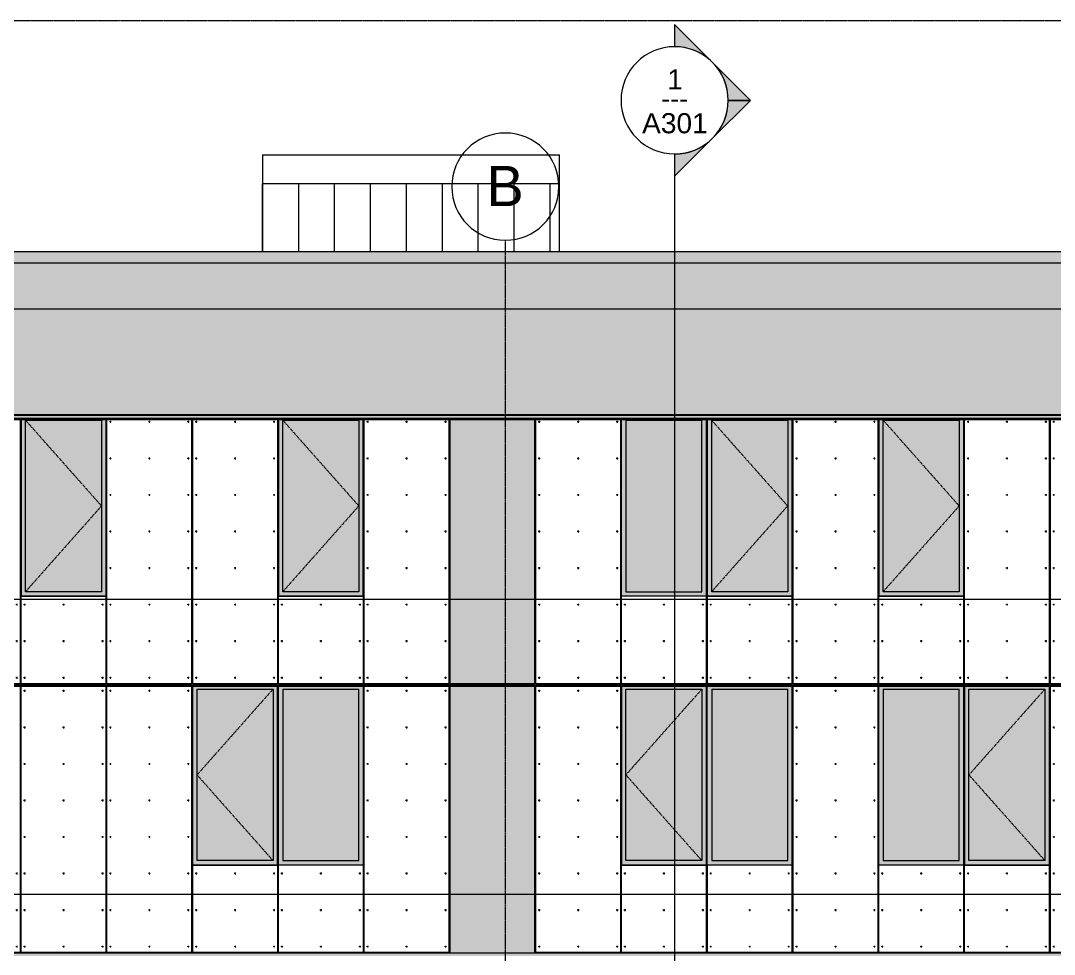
# Model space of a CAD drawing. Header units: inches. Extents: x -4178 to 1394, y -264 to 630.
# Drawn here: x 274 to 736.8, y 109.1 to 527 of the extents above; entities that cross this region are included whole.
import ezdxf

# ---------------------------------------------------------------- set-up
doc = ezdxf.new("R2010")
doc.units = ezdxf.units.IN
doc.header["$MEASUREMENT"] = 0
for name, pattern in [('Aligning Line 1_8_', [0.25, 0.125, -0.125]), ('Dash', [0.25, 0.125, -0.125]), ('Grid Line 1_2_', [0.875, 0.5, -0.125, 0.125, -0.125])]:
    doc.linetypes.add(name, pattern=pattern)
for name, color, linetype, lineweight in [('0-4', 50, 'Continuous', 5), ('A-CLNG-1', 13, 'Continuous', 5), ('A-FLOR-LEVL-1', 51, 'Grid Line 1_2_', 9), ('A-GLAZ-1', 151, 'Continuous', 9), ('A-GLAZ-HDLN', 1, 'Dash', 13), ('A-ROOF-1', 132, 'Continuous', 9), ('A-WALL-2', 113, 'Continuous', 9), ('A-WALL-PATT-1', 111, 'Continuous', 9), ('G-ANNO-SYMB', 111, 'Aligning Line 1_8_', 9), ('G-ANNO-SYMB-1', 147, 'Aligning Line 1_8_', 9), ('G-ANNO-SYMB-2', 111, 'Continuous', 9), ('S-FNDN-2', 32, 'Continuous', 9), ('S-GRID-1', 1, 'Grid Line 1_2_', 9), ('S-GRID-IDEN', 1, 'Continuous', 9)]:
    doc.layers.add(name, color=color, linetype=linetype, lineweight=lineweight)
doc.styles.add('Arial', font='arial.ttf', dxfattribs={"height": 9})
doc.styles.add('Arial_1', font='arial.ttf', dxfattribs={"height": 18})
doc.styles.add('Century Gothic', font='ufonts.com_century-gothic.ttf', dxfattribs={"height": 9})
pattern_1 = [(90, (511.01, 398), (-16.082, 1e-15), [])]

# ---------------------------------------------------------------- blocks, each defined once
blk = doc.blocks.new('CTR - 1st Phase - Common Walls_rvt-2-BUILDING ELEVATION - SOUTH')
at = {"layer": 'A-FLOR-LEVL-1'}
for p, q in [((9659.78, 398), (12376.81, 398)), ((9659.78, 268), (12376.81, 268)), ((9659.78, 136), (12376.81, 136))]:
    blk.add_line(p, q, dxfattribs=at)
at = {"layer": 'G-ANNO-SYMB-1'}
for p in [(12280.06, 526.95), (12280.04, 526.95)]:
    blk.add_line(p, (9756.48, 526.95), dxfattribs=at)
blk = doc.blocks.new('CTR - 1st Phase -Stairs _ Elevators_rvt-2-BUILDING ELEVATION - SOUTH')
at = {"layer": 'A-FLOR-LEVL-1'}
for p, q in [((9659.78, 398), (12376.81, 398)), ((9659.78, 268), (12376.81, 268)), ((9659.78, 136), (12376.81, 136))]:
    blk.add_line(p, q, dxfattribs=at)
at = {"layer": 'G-ANNO-SYMB-1'}
blk.add_line((12280.06, 526.95), (9756.48, 526.95), dxfattribs=at)
blk = doc.blocks.new('Basic Wall _ EXT - FIBER CEMENT - LARGE - ___-2505163-BUILDING ELEVATION - SOUTH')
at = {"layer": 'A-WALL-2'}
blk.add_hatch(color=256, dxfattribs=at).paths.add_polyline_path([(11249.11, 229.15), (12118.91, 229.15), (12118.91, 229.73), (11247.07, 229.73), (11247.07, 229.15), (11247.95, 229.15)], flags=0)
for p, q in [((11247.07, 229.73), (12118.91, 229.73)), ((11247.07, 229.15), (12118.91, 229.15))]:
    blk.add_line(p, q, dxfattribs=at)
blk = doc.blocks.new('Basic Wall _ EXT - FIBER CEMENT - LARGE - ___-2162456-BUILDING ELEVATION - SOUTH')
at = {"layer": 'A-WALL-2'}
for points in [[(11623.2, 348.55), (12009.39, 348.59), (12009.39, 348.68), (11246.81, 348.64), (11246.84, 348.55), (11623.19, 348.55)], [(11247.1, 348.68), (12009.39, 348.68), (12009.39, 349.02), (11247.11, 349.02), (11246.83, 348.68)], [(11738.4, 349.02), (12009.39, 349.02), (12009.39, 350.12), (12118.87, 350.12), (12118.87, 350.35), (11247.11, 350.35), (11247.11, 349.02), (11728.03, 349.02)]]:
    blk.add_hatch(color=256, dxfattribs=at).paths.add_polyline_path(points, flags=0)
for p, q in [((11246.92, 348.51), (12009.39, 348.51)), ((11247.11, 350.35), (12118.87, 350.35)), ((11247.11, 349.02), (12009.39, 349.02))]:
    blk.add_line(p, q, dxfattribs=at)
blk = doc.blocks.new('Basic Wall _ EXT - FIBER CEMENT - SMALL - ___-2145930-BUILDING ELEVATION - SOUTH')
at = {"layer": 'A-WALL-2'}
blk.add_hatch(color=256, dxfattribs=at).paths.add_polyline_path([(12122.34, 418.54), (12125.15, 418.54), (12125.15, 423.66), (11240.83, 423.66), (11240.83, 418.54), (12117.41, 418.54)], flags=0)
for p, q in [((11240.83, 423.66), (12125.15, 423.66)), ((11240.83, 418.54), (12125.15, 418.54))]:
    blk.add_line(p, q, dxfattribs=at)
blk = doc.blocks.new('_THE_ WINDOW _ DOOR - Window - 2nd Floor - Fixed-2480469-BUILDING ELEVATION - SOUTH')
at = {"layer": 'A-GLAZ-1'}
h = blk.add_hatch(color=256, dxfattribs=at)
h.paths.add_polyline_path([(12047.98, 149), (12086, 149), (12086, 229.15), (12047.98, 229.15), (12047.98, 154.49)], flags=0)
h.paths.add_polyline_path([(12063.19, 151), (12049.98, 151), (12049.98, 227.75), (12084, 227.75), (12084, 151), (12082.91, 151)], flags=0)
blk.add_hatch(color=256, dxfattribs=at).paths.add_polyline_path([(12049.98, 151), (12084, 151), (12084, 227.75), (12049.98, 227.75), (12049.98, 154.49)], flags=0)
for p, q in [((12047.98, 149), (12047.98, 229.15)), ((12049.98, 227.75), (12049.98, 151)), ((12049.98, 227.75), (12084, 227.75)), ((12084, 151), (12084, 227.75)), ((12086, 229.15), (12086, 149)), ((12086, 149), (12047.98, 149)), ((12049.98, 151), (12084, 151))]:
    blk.add_line(p, q, dxfattribs=at)
blk = doc.blocks.new('_THE_ WINDOW _ DOOR - Window - 2nd Floor-2480470-BUILDING ELEVATION - SOUTH')
at = {"layer": 'A-GLAZ-1'}
h = blk.add_hatch(color=256, dxfattribs=at)
h.paths.add_polyline_path([(11397.18, 149), (11433.2, 149), (11433.2, 229.15), (11395.18, 229.15), (11395.18, 149)], flags=0)
h.paths.add_polyline_path([(11431.2, 151), (11397.18, 151), (11397.18, 227.75), (11431.2, 227.75), (11431.2, 154.49)], flags=0)
blk.add_hatch(color=256, dxfattribs=at).paths.add_polyline_path([(11397.18, 151), (11431.2, 151), (11431.2, 227.75), (11397.18, 227.75), (11397.18, 154.49)], flags=0)
for p, q in [((11395.18, 229.15), (11395.18, 149)), ((11397.18, 227.75), (11431.2, 227.75)), ((11397.18, 151), (11397.18, 227.75)), ((11431.2, 227.75), (11431.2, 151)), ((11433.2, 149), (11433.2, 229.15)), ((11395.18, 149), (11433.2, 149)), ((11431.2, 151), (11397.18, 151))]:
    blk.add_line(p, q, dxfattribs=at)
at = {"layer": 'A-GLAZ-HDLN'}
for p, q in [((11397.18, 189.37), (11431.2, 227.75)), ((11431.2, 151), (11397.18, 189.37))]:
    blk.add_line(p, q, dxfattribs=at)
blk = doc.blocks.new('Perforated Panel at Magic-Pak - hvac panel - 2nd floor-2505073-BUILDING ELEVATION - SOUTH')
at = {"layer": 'A-GLAZ-1'}
h = blk.add_hatch(dxfattribs=at)
h.set_pattern_fill('FP_41', color=256, style=0, pattern_type=2)
h.set_pattern_definition([(180, (10262.189, 169.75), (-1, 1), [0.5, -1.5]), (90, (10261.939, 169.5), (1, 1), [0.5, -1.5])])
h.paths.add_polyline_path([(10243.18, 109.75), (10281.2, 109.75), (10281.2, 229.15), (10243.18, 229.15), (10243.18, 149)], flags=0)
for p, q in [((10243.18, 229.15), (10243.18, 109.75)), ((10281.2, 109.75), (10281.2, 229.15)), ((10243.18, 109.75), (10281.2, 109.75))]:
    blk.add_line(p, q, dxfattribs=at)
blk = doc.blocks.new('_THE_ WINDOW _ DOOR - Window - 3rd Floor-V31-BUILDING ELEVATION - SOUTH')
at = {"layer": 'A-GLAZ-1'}
h = blk.add_hatch(color=256, dxfattribs=at)
h.paths.add_polyline_path([(11333.72, 269.37), (11356.4, 269.37), (11356.4, 348.51), (11318.38, 348.51), (11318.38, 269.37), (11320.38, 269.37)], flags=0)
h.paths.add_polyline_path([(11354.4, 271.37), (11320.38, 271.37), (11320.38, 348.12), (11354.4, 348.12), (11354.4, 271.42)], flags=0)
blk.add_hatch(color=256, dxfattribs=at).paths.add_polyline_path([(11333.72, 271.37), (11354.4, 271.42), (11354.4, 348.12), (11320.38, 348.12), (11320.38, 271.37)], flags=0)
for p, q in [((11318.38, 348.52), (11318.38, 269.37)), ((11320.38, 271.37), (11320.38, 348.12)), ((11320.38, 348.12), (11354.4, 348.12)), ((11354.4, 348.12), (11354.4, 271.37)), ((11356.4, 269.37), (11356.4, 348.52)), ((11318.38, 269.37), (11356.4, 269.37)), ((11354.4, 271.37), (11320.38, 271.37))]:
    blk.add_line(p, q, dxfattribs=at)
at = {"layer": 'A-GLAZ-HDLN'}
for p, q in [((11354.4, 309.75), (11320.38, 348.12)), ((11320.38, 271.37), (11354.4, 309.75))]:
    blk.add_line(p, q, dxfattribs=at)
blk = doc.blocks.new('Perforated Panel at Magic-Pak - hvac panel - 3rd floor-2505075-BUILDING ELEVATION - SOUTH')
at = {"layer": 'A-GLAZ-1'}
h = blk.add_hatch(dxfattribs=at)
h.set_pattern_fill('FP_42', color=256, style=0, pattern_type=2)
h.set_pattern_definition([(0, (10262.189, 290.125), (1, 1), [0.5, -1.5]), (90, (10262.439, 289.875), (-1, 1), [0.5, -1.5])])
h.paths.add_polyline_path([(10281.2, 230.12), (10281.2, 348.51), (10243.18, 348.51), (10243.18, 230.12)], flags=0)
for p, q in [((10243.18, 348.52), (10243.18, 230.12)), ((10281.2, 230.12), (10281.2, 348.53)), ((10243.18, 230.12), (10281.2, 230.12))]:
    blk.add_line(p, q, dxfattribs=at)
blk = doc.blocks.new('_THE_ WINDOW _ DOOR - Window - 3rd Floor-2480463-BUILDING ELEVATION - SOUTH')
at = {"layer": 'A-GLAZ-1'}
h = blk.add_hatch(color=256, dxfattribs=at)
h.paths.add_polyline_path([(10319.98, 269.37), (10358, 269.37), (10358, 348.51), (10319.98, 348.51), (10319.98, 274.82)], flags=0)
h.paths.add_polyline_path([(10347.95, 271.37), (10321.98, 271.37), (10321.98, 348.12), (10356, 348.12), (10356, 271.37)], flags=0)
blk.add_hatch(color=256, dxfattribs=at).paths.add_polyline_path([(10321.98, 271.37), (10356, 271.37), (10356, 348.12), (10321.98, 348.12), (10321.98, 274.82)], flags=0)
for p, q in [((10319.98, 348.53), (10319.98, 269.37)), ((10321.98, 271.37), (10321.98, 348.12)), ((10321.98, 348.12), (10356, 348.12)), ((10356, 348.12), (10356, 271.37)), ((10358, 269.37), (10358, 348.53)), ((10319.98, 269.37), (10358, 269.37)), ((10356, 271.37), (10321.98, 271.37))]:
    blk.add_line(p, q, dxfattribs=at)
at = {"layer": 'A-GLAZ-HDLN'}
for p, q in [((10356, 309.75), (10321.98, 348.12)), ((10321.98, 271.37), (10356, 309.75))]:
    blk.add_line(p, q, dxfattribs=at)
blk = doc.blocks.new('_THE_ WINDOW _ DOOR - Window - 2nd Floor - Fixed-2480471-BUILDING ELEVATION - SOUTH')
at = {"layer": 'A-GLAZ-1'}
h = blk.add_hatch(color=256, dxfattribs=at)
h.paths.add_polyline_path([(11294.29, 149), (11318, 149), (11318, 229.15), (11279.98, 229.15), (11279.98, 149), (11281.98, 149)], flags=0)
h.paths.add_polyline_path([(11316, 151), (11281.98, 151), (11281.98, 227.75), (11316, 227.75), (11316, 160.22)], flags=0)
blk.add_hatch(color=256, dxfattribs=at).paths.add_polyline_path([(11316, 151), (11316, 227.75), (11281.98, 227.75), (11281.98, 151), (11294.29, 151)], flags=0)
for p, q in [((11279.98, 149), (11279.98, 229.15)), ((11281.98, 227.75), (11316, 227.75)), ((11281.98, 227.75), (11281.98, 151)), ((11316, 151), (11316, 227.75)), ((11318, 229.15), (11318, 149)), ((11318, 149), (11279.98, 149)), ((11281.98, 151), (11316, 151))]:
    blk.add_line(p, q, dxfattribs=at)
blk = doc.blocks.new('_THE_ WINDOW _ DOOR - Window - 3rd Floor-V34-BUILDING ELEVATION - SOUTH')
at = {"layer": 'A-GLAZ-1'}
h = blk.add_hatch(color=256, dxfattribs=at)
h.paths.add_polyline_path([(11433.58, 269.37), (11471.6, 269.37), (11471.6, 348.51), (11433.58, 348.51), (11433.58, 274.82)], flags=0)
h.paths.add_polyline_path([(11452.01, 271.37), (11435.58, 271.37), (11435.58, 348.12), (11469.6, 348.12), (11469.6, 271.37)], flags=0)
blk.add_hatch(color=256, dxfattribs=at).paths.add_polyline_path([(11435.58, 271.37), (11469.6, 271.37), (11469.6, 348.12), (11435.58, 348.12), (11435.58, 274.82)], flags=0)
for p, q in [((11433.58, 348.52), (11433.58, 269.37)), ((11435.58, 271.37), (11435.58, 348.12)), ((11435.58, 348.12), (11469.6, 348.12)), ((11469.6, 348.12), (11469.6, 271.37)), ((11471.6, 269.37), (11471.6, 348.52)), ((11433.58, 269.37), (11471.6, 269.37)), ((11469.6, 271.37), (11435.58, 271.37))]:
    blk.add_line(p, q, dxfattribs=at)
at = {"layer": 'A-GLAZ-HDLN'}
for p, q in [((11469.6, 309.75), (11435.58, 348.12)), ((11435.58, 271.37), (11469.6, 309.75))]:
    blk.add_line(p, q, dxfattribs=at)
blk = doc.blocks.new('_THE_ WINDOW _ DOOR - Window - 3rd Floor - Fixed-V54-BUILDING ELEVATION - SOUTH')
at = {"layer": 'A-GLAZ-1'}
h = blk.add_hatch(color=256, dxfattribs=at)
h.paths.add_polyline_path([(11609.74, 269.37), (11625.2, 269.37), (11625.2, 348.51), (11587.18, 348.51), (11587.18, 269.37), (11589.18, 269.37)], flags=0)
h.paths.add_polyline_path([(11609.74, 271.37), (11589.18, 271.37), (11589.18, 348.12), (11623.2, 348.12), (11623.2, 271.37)], flags=0)
blk.add_hatch(color=256, dxfattribs=at).paths.add_polyline_path([(11609.74, 271.37), (11623.2, 271.37), (11623.2, 348.12), (11589.18, 348.12), (11589.18, 271.37)], flags=0)
for p, q in [((11587.18, 269.37), (11587.18, 348.53)), ((11589.18, 348.12), (11589.18, 271.37)), ((11589.18, 348.12), (11623.2, 348.12)), ((11623.2, 271.37), (11623.2, 348.12)), ((11625.2, 348.53), (11625.2, 269.37)), ((11625.2, 269.37), (11587.18, 269.37)), ((11589.18, 271.37), (11623.2, 271.37))]:
    blk.add_line(p, q, dxfattribs=at)
blk = doc.blocks.new('Grid - Grid Head - Circle-50561-BUILDING ELEVATION - SOUTH')
at = {"layer": 'S-GRID-IDEN'}
for start, end in [(0, 180), (180, 360)]:
    blk.add_arc((11847.19, 475.86), 24, start, end, dxfattribs=at)
blk = doc.blocks.new('Section - Section Head - Filled-22785-BUILDING ELEVATION - SOUTH')
at = {"layer": 'G-ANNO-SYMB-2'}
h = blk.add_hatch(color=256, dxfattribs=at)
edge = h.paths.add_edge_path(flags=0)
edge.add_line((10162.08, -163.47), (10178.19, -147.37))
edge.add_line((10178.19, -147.37), (10178.19, -157.28))
edge.add_arc((10178.19, -181.31), 24.03, 90, 132.0784)
h = blk.add_hatch(color=256, dxfattribs=at)
edge = h.paths.add_edge_path(flags=0)
edge.add_arc((10178.19, -181.31), 24, 135, 180)
edge.add_line((10154.19, -181.31), (10144.25, -181.31))
edge.add_line((10144.25, -181.31), (10161.22, -164.34))
h = blk.add_hatch(color=256, dxfattribs=at)
edge = h.paths.add_edge_path(flags=0)
edge.add_line((10161.22, -198.28), (10144.25, -181.31))
edge.add_line((10144.25, -181.31), (10154.19, -181.31))
edge.add_arc((10178.19, -181.31), 24, 180, 225)
h = blk.add_hatch(color=256, dxfattribs=at)
edge = h.paths.add_edge_path(flags=0)
edge.add_arc((10178.19, -181.31), 24.03, 227.9216, 270)
edge.add_line((10178.19, -205.34), (10178.19, -215.25))
edge.add_line((10178.19, -215.25), (10162.08, -199.15))
for p, q in [((10178.19, -147.37), (10162.08, -163.47)), ((10178.19, -157.28), (10178.19, -147.37)), ((10161.22, -164.34), (10144.25, -181.31)), ((10154.19, -181.31), (10144.25, -181.31)), ((10144.25, -181.31), (10161.22, -198.28)), ((10144.25, -181.31), (10154.19, -181.31)), ((10162.08, -199.15), (10178.19, -215.25)), ((10178.19, -215.25), (10178.19, -205.34))]:
    blk.add_line(p, q, dxfattribs=at)
for centre, radius, start, end in [((10178.19, -181.34), 24, 90, 270), ((10178.19, -181.31), 24.03, 90, 132.0784), ((10178.19, -181.34), 24, 270, 90), ((10178.19, -181.31), 24, 135, 180), ((10178.19, -181.31), 24, 180, 225), ((10178.19, -181.31), 24.03, 227.9216, 270)]:
    blk.add_arc(centre, radius, start, end, dxfattribs=at)

msp = doc.modelspace()

# ---------------------------------------------------------------- hatches: boundary and pattern name
at = {"layer": 'A-CLNG-1'}
msp.add_hatch(color=256, dxfattribs=at).paths.add_polyline_path([(205.911, 108.375), (1074.111, 108.375), (1074.111, 109.75), (203.411, 109.75), (203.411, 108.375)], flags=0)
at = {"layer": 'A-WALL-PATT-1'}
h = msp.add_hatch(dxfattribs=at)
h.set_pattern_fill('FP_77', color=256, style=0, pattern_type=2)
h.set_pattern_definition(pattern_1)
h.paths.add_polyline_path([(390.761, 423.6634), (390.761, 454), (382.261, 454), (382.261, 423.6634), (388.0682, 423.6634)], flags=0)
h = msp.add_hatch(dxfattribs=at)
h.set_pattern_fill('FP_77', color=256, style=0, pattern_type=2)
h.set_pattern_definition(pattern_1)
h.paths.add_polyline_path([(452.1434, 423.6634), (515.261, 423.6634), (515.261, 454), (390.761, 454), (390.761, 423.6634), (447.2145, 423.6634)], flags=0)
h = msp.add_hatch(dxfattribs=at)
h.set_pattern_fill('FP_30', color=256, style=0, pattern_type=2)
h.set_pattern_definition([(0, (1081.915, 140.604), (-38.4, 76.8), [0.392, -38.007]), (0, (1081.915, 140.996), (-38.4, 76.8), [0.392, -38.007]), (0, (1081.915, 150.204), (-38.4, 76.8), [0.392, -38.007]), (0, (1081.915, 150.596), (-38.4, 76.8), [0.392, -38.007]), (0, (1081.915, 159.804), (-38.4, 76.8), [0.392, -38.007]), (0, (1081.915, 160.196), (-38.4, 76.8), [0.392, -38.007]), (0, (1081.915, 169.404), (-38.4, 76.8), [0.392, -38.007]), (0, (1081.915, 169.796), (-38.4, 76.8), [0.392, -38.007]), (0, (1081.915, 179.004), (-38.4, 76.8), [0.392, -38.007]), (0, (1081.915, 179.396), (-38.4, 76.8), [0.392, -38.007]), (0, (1081.915, 188.604), (-38.4, 76.8), [0.392, -38.007]), (0, (1081.915, 188.996), (-38.4, 76.8), [0.392, -38.007]), (0, (1081.915, 198.204), (-38.4, 76.8), [0.392, -38.007]), (0, (1081.915, 198.596), (-38.4, 76.8), [0.392, -38.007]), (0, (1081.915, 207.804), (-38.4, 76.8), [0.392, -38.007]), (0, (1081.915, 208.196), (-38.4, 76.8), [0.392, -38.007]), (0, (1116.815, 140.604), (-38.4, 76.8), [0.392, -38.007]), (0, (1116.815, 140.996), (-38.4, 76.8), [0.392, -38.007]), (0, (1116.815, 150.204), (-38.4, 76.8), [0.392, -38.007]), (0, (1116.815, 150.596), (-38.4, 76.8), [0.392, -38.007]), (0, (1116.815, 159.804), (-38.4, 76.8), [0.392, -38.007]), (0, (1116.815, 160.196), (-38.4, 76.8), [0.392, -38.007]), (0, (1116.815, 169.404), (-38.4, 76.8), [0.392, -38.007]), (0, (1116.815, 169.796), (-38.4, 76.8), [0.392, -38.007]), (0, (1116.815, 179.004), (-38.4, 76.8), [0.392, -38.007]), (0, (1116.815, 179.396), (-38.4, 76.8), [0.392, -38.007]), (0, (1116.815, 188.604), (-38.4, 76.8), [0.392, -38.007]), (0, (1116.815, 188.996), (-38.4, 76.8), [0.392, -38.007]), (0, (1116.815, 198.204), (-38.4, 76.8), [0.392, -38.007]), (0, (1116.815, 198.596), (-38.4, 76.8), [0.392, -38.007]), (0, (1116.815, 207.804), (-38.4, 76.8), [0.392, -38.007]), (0, (1116.815, 208.196), (-38.4, 76.8), [0.392, -38.007]), (90, (1080.174, 136), (-38.4, 2e-15), [76.8, 0, 0, 0]), (90, (1080.55, 136), (-38.4, 2e-15), [76.8, 0, 0, 0]), (90, (1081.915, 140.604), (-38.4, 2e-15), [0.392, -76.407]), (90, (1081.915, 150.204), (-38.4, 2e-15), [0.392, -76.407]), (90, (1081.915, 159.804), (-38.4, 2e-15), [0.392, -76.407]), (90, (1081.915, 169.404), (-38.4, 2e-15), [0.392, -76.407]), (90, (1081.915, 179.004), (-38.4, 2e-15), [0.392, -76.407]), (90, (1081.915, 188.604), (-38.4, 2e-15), [0.392, -76.407]), (90, (1081.915, 198.204), (-38.4, 2e-15), [0.392, -76.407]), (90, (1081.915, 207.804), (-38.4, 2e-15), [0.392, -76.407]), (90, (1082.308, 140.604), (-38.4, 2e-15), [0.392, -76.407]), (90, (1082.308, 150.204), (-38.4, 2e-15), [0.392, -76.407]), (90, (1082.308, 159.804), (-38.4, 2e-15), [0.392, -76.407]), (90, (1082.308, 169.404), (-38.4, 2e-15), [0.392, -76.407]), (90, (1082.308, 179.004), (-38.4, 2e-15), [0.392, -76.407]), (90, (1082.308, 188.604), (-38.4, 2e-15), [0.392, -76.407]), (90, (1082.308, 198.204), (-38.4, 2e-15), [0.392, -76.407]), (90, (1082.308, 207.804), (-38.4, 2e-15), [0.392, -76.407]), (90, (1116.815, 140.604), (-38.4, 2e-15), [0.392, -76.407]), (90, (1116.815, 150.204), (-38.4, 2e-15), [0.392, -76.407]), (90, (1116.815, 159.804), (-38.4, 2e-15), [0.392, -76.407]), (90, (1116.815, 169.404), (-38.4, 2e-15), [0.392, -76.407]), (90, (1116.815, 179.004), (-38.4, 2e-15), [0.392, -76.407]), (90, (1116.815, 188.604), (-38.4, 2e-15), [0.392, -76.407]), (90, (1116.815, 198.204), (-38.4, 2e-15), [0.392, -76.407]), (90, (1116.815, 207.804), (-38.4, 2e-15), [0.392, -76.407]), (90, (1117.208, 140.604), (-38.4, 2e-15), [0.392, -76.407]), (90, (1117.208, 150.204), (-38.4, 2e-15), [0.392, -76.407]), (90, (1117.208, 159.804), (-38.4, 2e-15), [0.392, -76.407]), (90, (1117.208, 169.404), (-38.4, 2e-15), [0.392, -76.407]), (90, (1117.208, 179.004), (-38.4, 2e-15), [0.392, -76.407]), (90, (1117.208, 188.604), (-38.4, 2e-15), [0.392, -76.407]), (90, (1117.208, 198.204), (-38.4, 2e-15), [0.392, -76.407]), (90, (1117.208, 207.804), (-38.4, 2e-15), [0.392, -76.407]), (180, (1118.57, 136), (-38.4, 76.8), [38.025, -0.375]), (180, (1118.57, 145.6), (-38.4, 76.8), [38.025, -0.375]), (180, (1118.57, 155.2), (-38.4, 76.8), [38.025, -0.375]), (180, (1118.57, 164.8), (-38.4, 76.8), [38.025, -0.375]), (180, (1118.57, 174.4), (-38.4, 76.8), [38.025, -0.375]), (180, (1118.57, 184), (-38.4, 76.8), [38.025, -0.375]), (180, (1118.57, 193.6), (-38.4, 76.8), [38.025, -0.375]), (180, (1118.57, 203.2), (-38.4, 76.8), [38.025, -0.375])])
h.paths.add_polyline_path([(212.036, 350.5), (1065.486, 350.5), (1065.486, 418.5388), (212.036, 418.5388), (212.036, 355.049)], flags=0)
h = msp.add_hatch(dxfattribs=at)
h.set_pattern_fill('FP_31', color=256, style=0, pattern_type=2)
h.set_pattern_definition([(0, (1081.91, 112.3), (-38.4, 120.375), [0.392, -38.007]), (0, (1081.91, 112.7), (-38.4, 120.375), [0.392, -38.007]), (0, (1081.91, 128.66), (-38.4, 120.375), [0.392, -38.007]), (0, (1081.91, 129.05), (-38.4, 120.375), [0.392, -38.007]), (0, (1081.91, 145.02), (-38.4, 120.375), [0.392, -38.007]), (0, (1081.91, 145.41), (-38.4, 120.375), [0.392, -38.007]), (0, (1081.91, 161.38), (-38.4, 120.375), [0.392, -38.007]), (0, (1081.91, 161.77), (-38.4, 120.375), [0.392, -38.007]), (0, (1081.91, 177.73), (-38.4, 120.375), [0.392, -38.007]), (0, (1081.91, 178.12), (-38.4, 120.375), [0.392, -38.007]), (0, (1081.91, 194.09), (-38.4, 120.375), [0.392, -38.007]), (0, (1081.91, 194.48), (-38.4, 120.375), [0.392, -38.007]), (0, (1081.91, 210.45), (-38.4, 120.375), [0.392, -38.007]), (0, (1081.91, 210.84), (-38.4, 120.375), [0.392, -38.007]), (0, (1081.91, 226.8), (-38.4, 120.375), [0.392, -38.007]), (0, (1081.91, 227.2), (-38.4, 120.375), [0.392, -38.007]), (0, (1099.36, 112.3), (-38.4, 120.375), [0.392, -38.007]), (0, (1099.36, 112.7), (-38.4, 120.375), [0.392, -38.007]), (0, (1099.36, 128.66), (-38.4, 120.375), [0.392, -38.007]), (0, (1099.36, 129.05), (-38.4, 120.375), [0.392, -38.007]), (0, (1099.36, 145.02), (-38.4, 120.375), [0.392, -38.007]), (0, (1099.36, 145.41), (-38.4, 120.375), [0.392, -38.007]), (0, (1099.36, 161.38), (-38.4, 120.375), [0.392, -38.007]), (0, (1099.36, 161.77), (-38.4, 120.375), [0.392, -38.007]), (0, (1099.36, 177.73), (-38.4, 120.375), [0.392, -38.007]), (0, (1099.36, 178.12), (-38.4, 120.375), [0.392, -38.007]), (0, (1099.36, 194.09), (-38.4, 120.375), [0.392, -38.007]), (0, (1099.36, 194.48), (-38.4, 120.375), [0.392, -38.007]), (0, (1099.36, 210.45), (-38.4, 120.375), [0.392, -38.007]), (0, (1099.36, 210.84), (-38.4, 120.375), [0.392, -38.007]), (0, (1099.36, 226.8), (-38.4, 120.375), [0.392, -38.007]), (0, (1099.36, 227.2), (-38.4, 120.375), [0.392, -38.007]), (0, (1116.81, 112.3), (-38.4, 120.375), [0.392, -38.007]), (0, (1116.81, 112.7), (-38.4, 120.375), [0.392, -38.007]), (0, (1116.81, 128.66), (-38.4, 120.375), [0.392, -38.007]), (0, (1116.81, 129.05), (-38.4, 120.375), [0.392, -38.007]), (0, (1116.81, 145.02), (-38.4, 120.375), [0.392, -38.007]), (0, (1116.81, 145.41), (-38.4, 120.375), [0.392, -38.007]), (0, (1116.81, 161.38), (-38.4, 120.375), [0.392, -38.007]), (0, (1116.81, 161.77), (-38.4, 120.375), [0.392, -38.007]), (0, (1116.81, 177.73), (-38.4, 120.375), [0.392, -38.007]), (0, (1116.81, 178.12), (-38.4, 120.375), [0.392, -38.007]), (0, (1116.81, 194.09), (-38.4, 120.375), [0.392, -38.007]), (0, (1116.81, 194.48), (-38.4, 120.375), [0.392, -38.007]), (0, (1116.81, 210.45), (-38.4, 120.375), [0.392, -38.007]), (0, (1116.81, 210.84), (-38.4, 120.375), [0.392, -38.007]), (0, (1116.81, 226.8), (-38.4, 120.375), [0.392, -38.007]), (0, (1116.81, 227.2), (-38.4, 120.375), [0.392, -38.007]), (90, (1080.174, 109.75), (-38.4, 2e-15), [120, -0.375]), (90, (1080.55, 109.75), (-38.4, 2e-15), [120, -0.375]), (90, (1081.915, 112.304), (-38.4, 2e-15), [0.392, -119.982]), (90, (1081.915, 128.66), (-38.4, 2e-15), [0.392, -119.982]), (90, (1081.915, 145.018), (-38.4, 2e-15), [0.392, -119.982]), (90, (1081.915, 161.375), (-38.4, 2e-15), [0.392, -119.982]), (90, (1081.915, 177.732), (-38.4, 2e-15), [0.392, -119.982]), (90, (1081.915, 194.09), (-38.4, 2e-15), [0.392, -119.982]), (90, (1081.915, 210.447), (-38.4, 2e-15), [0.392, -119.982]), (90, (1081.915, 226.804), (-38.4, 2e-15), [0.392, -119.982]), (90, (1082.308, 112.304), (-38.4, 2e-15), [0.392, -119.982]), (90, (1082.308, 128.66), (-38.4, 2e-15), [0.392, -119.982]), (90, (1082.308, 145.018), (-38.4, 2e-15), [0.392, -119.982]), (90, (1082.308, 161.375), (-38.4, 2e-15), [0.392, -119.982]), (90, (1082.308, 177.732), (-38.4, 2e-15), [0.392, -119.982]), (90, (1082.308, 194.09), (-38.4, 2e-15), [0.392, -119.982]), (90, (1082.308, 210.447), (-38.4, 2e-15), [0.392, -119.982]), (90, (1082.308, 226.804), (-38.4, 2e-15), [0.392, -119.982]), (90, (1099.365, 112.304), (-38.4, 2e-15), [0.392, -119.982]), (90, (1099.365, 128.66), (-38.4, 2e-15), [0.392, -119.982]), (90, (1099.365, 145.018), (-38.4, 2e-15), [0.392, -119.982]), (90, (1099.365, 161.375), (-38.4, 2e-15), [0.392, -119.982]), (90, (1099.365, 177.732), (-38.4, 2e-15), [0.392, -119.982]), (90, (1099.365, 194.09), (-38.4, 2e-15), [0.392, -119.982]), (90, (1099.365, 210.447), (-38.4, 2e-15), [0.392, -119.982]), (90, (1099.365, 226.804), (-38.4, 2e-15), [0.392, -119.982]), (90, (1099.758, 112.304), (-38.4, 2e-15), [0.392, -119.982]), (90, (1099.758, 128.66), (-38.4, 2e-15), [0.392, -119.982]), (90, (1099.758, 145.018), (-38.4, 2e-15), [0.392, -119.982]), (90, (1099.758, 161.375), (-38.4, 2e-15), [0.392, -119.982]), (90, (1099.758, 177.732), (-38.4, 2e-15), [0.392, -119.982]), (90, (1099.758, 194.09), (-38.4, 2e-15), [0.392, -119.982]), (90, (1099.758, 210.447), (-38.4, 2e-15), [0.392, -119.982]), (90, (1099.758, 226.804), (-38.4, 2e-15), [0.392, -119.982]), (90, (1116.815, 112.304), (-38.4, 2e-15), [0.392, -119.982]), (90, (1116.815, 128.66), (-38.4, 2e-15), [0.392, -119.982]), (90, (1116.815, 145.018), (-38.4, 2e-15), [0.392, -119.982]), (90, (1116.815, 161.375), (-38.4, 2e-15), [0.392, -119.982]), (90, (1116.815, 177.732), (-38.4, 2e-15), [0.392, -119.982]), (90, (1116.815, 194.09), (-38.4, 2e-15), [0.392, -119.982]), (90, (1116.815, 210.447), (-38.4, 2e-15), [0.392, -119.982]), (90, (1116.815, 226.804), (-38.4, 2e-15), [0.392, -119.982]), (90, (1117.208, 112.304), (-38.4, 2e-15), [0.392, -119.982]), (90, (1117.208, 128.66), (-38.4, 2e-15), [0.392, -119.982]), (90, (1117.208, 145.018), (-38.4, 2e-15), [0.392, -119.982]), (90, (1117.208, 161.375), (-38.4, 2e-15), [0.392, -119.982]), (90, (1117.208, 177.732), (-38.4, 2e-15), [0.392, -119.982]), (90, (1117.208, 194.09), (-38.4, 2e-15), [0.392, -119.982]), (90, (1117.208, 210.447), (-38.4, 2e-15), [0.392, -119.982]), (90, (1117.208, 226.804), (-38.4, 2e-15), [0.392, -119.982]), (180, (1118.57, 109.38), (-38.4, 120.375), [38.025, -0.375]), (180, (1118.57, 109.75), (-38.4, 120.375), [38.025, -0.375])])
h.paths.add_polyline_path([(212.036, 109.75), (466.1492, 109.75), (466.1492, 229.1487), (427.3735, 229.1487), (427.3735, 149), (389.3485, 149), (389.3485, 229.1487), (388.9735, 229.1487), (388.9735, 149), (350.9485, 149), (350.9485, 229.1487), (273.7735, 229.1487), (273.7735, 149), (235.7485, 149), (235.7485, 229.1487), (212.036, 229.1487), (212.036, 114.3759)], flags=0)
h.paths.add_polyline_path([(762.6615, 109.75), (773.3492, 109.75), (773.3492, 229.1487), (734.5735, 229.1487), (734.5735, 149), (696.5485, 149), (696.5458, 229.1487), (696.1735, 229.1487), (696.1735, 149), (658.1485, 149), (658.1485, 229.1487), (619.3735, 229.1487), (619.3735, 149), (581.3485, 149), (581.3458, 229.1487), (580.9735, 229.1487), (580.9735, 149), (542.9485, 149), (542.9485, 229.1487), (504.1727, 229.1487), (504.1727, 109.75), (683.7998, 109.75)], flags=0)
h.paths.add_polyline_path([(811.7485, 109.75), (811.7485, 229.1487), (811.3727, 229.1487), (811.3727, 109.75)], flags=0)
h.paths.add_polyline_path([(583.3485, 229.7542), (811.7485, 229.7542), (811.7422, 348.5081), (811.3727, 348.5081), (811.3715, 230.125), (773.3492, 230.125), (773.3492, 348.5081), (696.1735, 348.5081), (696.1735, 269.375), (658.1485, 269.375), (658.1485, 348.5081), (619.3735, 348.5081), (619.3735, 269.375), (581.3485, 269.375), (581.3485, 348.5081), (580.9735, 348.5081), (580.9735, 269.375), (542.9485, 269.375), (542.9485, 348.5081), (504.1727, 348.5081), (504.1727, 230.125), (466.1492, 230.125), (466.1492, 348.5081), (427.3735, 348.5081), (427.3735, 269.375), (389.3485, 269.375), (389.3485, 348.5081), (312.1735, 348.5081), (312.1735, 269.375), (274.1485, 269.375), (274.141, 348.5081), (273.7735, 348.5081), (273.7735, 269.375), (235.7485, 269.375), (235.7485, 348.5081), (212.036, 348.5081), (212.036, 229.7542), (581.3485, 229.7542)], flags=0)
h.paths.add_polyline_path([(230.3447, 350.3792), (811.7485, 350.3792), (811.7485, 350.5), (212.036, 350.5), (212.036, 350.3792), (220.487, 350.3792)], flags=0)

# ---------------------------------------------------------------- linework, layer by layer
at = {"layer": 'A-FLOR-LEVL-1'}
for p, q in [((-1383.7001, 398), (1331.8306, 398)), ((-1383.7001, 268), (1331.8306, 268)), ((-1383.7001, 136), (1331.8306, 136))]:
    msp.add_line(p, q, dxfattribs=at)
at = {"layer": 'A-ROOF-1'}
for p, q in [((382.261, 466.8778), (515.261, 466.8778)), ((382.261, 466.8778), (382.261, 454)), ((515.261, 454), (515.261, 466.8778)), ((515.261, 454), (382.261, 454))]:
    msp.add_line(p, q, dxfattribs=at)
at = {"layer": 'A-WALL-2'}
for p, q in [((1074.361, 350.5), (212.036, 350.5)), ((274.1485, 269.375), (274.1485, 348.5176)), ((312.1735, 348.5182), (312.1735, 269.375)), ((389.3485, 269.375), (389.3485, 348.5193)), ((427.3735, 348.5199), (427.3735, 269.375)), ((466.1492, 230.125), (466.1492, 348.5205)), ((504.1727, 348.5297), (504.1727, 230.125)), ((542.9485, 269.375), (542.9485, 348.5297)), ((580.9735, 348.5297), (580.9735, 269.375)), ((581.3485, 269.375), (581.3485, 348.5297)), ((619.3735, 348.5297), (619.3735, 269.375)), ((658.1485, 269.375), (658.1485, 348.5297)), ((696.1735, 348.5297), (696.1735, 269.375)), ((312.1735, 269.375), (274.1485, 269.375)), ((427.3735, 269.375), (389.3485, 269.375)), ((580.9735, 269.375), (542.9485, 269.375)), ((619.3735, 269.375), (581.3485, 269.375)), ((696.1735, 269.375), (658.1485, 269.375)), ((350.9485, 149), (350.9485, 229.1487)), ((388.9735, 229.1487), (388.9735, 149)), ((389.3485, 149), (389.3485, 229.1487)), ((427.3735, 229.1487), (427.3735, 149)), ((504.1727, 230.125), (466.1492, 230.125)), ((466.1492, 109.75), (466.1492, 229.1487)), ((504.1727, 229.1487), (504.1727, 109.75)), ((542.9485, 149), (542.9485, 229.1487)), ((580.9735, 229.1487), (580.9735, 149)), ((581.3485, 149), (581.3485, 229.1487)), ((619.3735, 229.1487), (619.3735, 149)), ((658.1485, 149), (658.1485, 229.1487)), ((696.1735, 229.1487), (696.1735, 149)), ((696.5485, 149), (696.5485, 229.1487)), ((734.5735, 229.1487), (734.5735, 149)), ((388.9735, 149), (350.9485, 149)), ((427.3735, 149), (389.3485, 149)), ((580.9735, 149), (542.9485, 149)), ((619.3735, 149), (581.3485, 149)), ((696.1735, 149), (658.1485, 149)), ((734.5735, 149), (696.5485, 149)), ((137.161, 109.75), (466.1492, 109.75)), ((504.1727, 109.75), (773.3492, 109.75))]:
    msp.add_line(p, q, dxfattribs=at)
at = {"layer": 'G-ANNO-SYMB'}
msp.add_line((1235.832, 526.9531), (-1287.744, 526.9531), dxfattribs=at)
at = {"layer": 'G-ANNO-SYMB-2'}
msp.add_line((566.761, 467.281), (566.761, -180.5004), dxfattribs=at)
at = {"layer": 'S-FNDN-2'}
for p, q in [((382.261, 423.6634), (382.261, 454)), ((515.261, 423.6634), (515.261, 454))]:
    msp.add_line(p, q, dxfattribs=at)
at = {"layer": 'S-GRID-1'}
msp.add_line((490.961, -159.8356), (490.961, 428.6716), dxfattribs=at)

# ---------------------------------------------------------------- block references
at = {"layer": '0-4'}
for name in ['CTR - 1st Phase - Common Walls_rvt-2-BUILDING ELEVATION - SOUTH', 'CTR - 1st Phase -Stairs _ Elevators_rvt-2-BUILDING ELEVATION - SOUTH']:
    msp.add_blockref(name, (-11044.2284, 0), dxfattribs=at)
at = {"layer": 'A-GLAZ-1'}
for name, p in [('_THE_ WINDOW _ DOOR - Window - 3rd Floor-V31-BUILDING ELEVATION - SOUTH', (-11044.2284, 0)), ('_THE_ WINDOW _ DOOR - Window - 3rd Floor-V34-BUILDING ELEVATION - SOUTH', (-11044.2284, 0)), ('Perforated Panel at Magic-Pak - hvac panel - 3rd floor-2505075-BUILDING ELEVATION - SOUTH', (-9777.0284, 0)), ('_THE_ WINDOW _ DOOR - Window - 3rd Floor - Fixed-V54-BUILDING ELEVATION - SOUTH', (-11044.2284, 0)), ('_THE_ WINDOW _ DOOR - Window - 3rd Floor-2480463-BUILDING ELEVATION - SOUTH', (-9738.6284, 0)), ('_THE_ WINDOW _ DOOR - Window - 3rd Floor-2480463-BUILDING ELEVATION - SOUTH', (-9661.8284, 0)), ('_THE_ WINDOW _ DOOR - Window - 2nd Floor-2480470-BUILDING ELEVATION - SOUTH', (-11044.2284, 0)), ('_THE_ WINDOW _ DOOR - Window - 2nd Floor - Fixed-2480471-BUILDING ELEVATION - SOUTH', (-10890.6284, 0)), ('Perforated Panel at Magic-Pak - hvac panel - 2nd floor-2505073-BUILDING ELEVATION - SOUTH', (-9777.0284, 0)), ('_THE_ WINDOW _ DOOR - Window - 2nd Floor-2480470-BUILDING ELEVATION - SOUTH', (-10852.2284, 0)), ('_THE_ WINDOW _ DOOR - Window - 2nd Floor - Fixed-2480469-BUILDING ELEVATION - SOUTH', (-11466.6284, 0)), ('_THE_ WINDOW _ DOOR - Window - 2nd Floor - Fixed-2480469-BUILDING ELEVATION - SOUTH', (-11389.8284, 0)), ('_THE_ WINDOW _ DOOR - Window - 2nd Floor-2480470-BUILDING ELEVATION - SOUTH', (-10698.6284, 0))]:
    msp.add_blockref(name, p, dxfattribs=at)
at = {"layer": 'A-WALL-2'}
for name in ['Basic Wall _ EXT - FIBER CEMENT - SMALL - ___-2145930-BUILDING ELEVATION - SOUTH', 'Basic Wall _ EXT - FIBER CEMENT - LARGE - ___-2162456-BUILDING ELEVATION - SOUTH', 'Basic Wall _ EXT - FIBER CEMENT - LARGE - ___-2505163-BUILDING ELEVATION - SOUTH']:
    msp.add_blockref(name, (-11044.2284, 0), dxfattribs=at)
at = {"layer": 'G-ANNO-SYMB-2', "rotation": 180}
msp.add_blockref('Section - Section Head - Filled-22785-BUILDING ELEVATION - SOUTH', (10744.9504, 309.9706), dxfattribs=at)
at = {"layer": 'S-GRID-IDEN'}
msp.add_blockref('Grid - Grid Head - Circle-50561-BUILDING ELEVATION - SOUTH', (-11356.2284, -23.1909), dxfattribs=at)

# ---------------------------------------------------------------- texts
at = {"layer": 'G-ANNO-SYMB-2', "char_height": 9, "attachment_point": 1}
for s, insert, width, style in [('1', (563.44, 505.1897), 8.484, 'Arial'), ('---', (560.7887, 496.683), 15.453, 'Century Gothic'), ('A301', (552.1959, 485.5534), 35.754, 'Arial')]:
    msp.add_mtext(s, dxfattribs=dict(at, insert=insert, width=width, style=style))
at = {"layer": 'S-GRID-IDEN', "insert": (482.4524, 461.9595), "char_height": 18, "width": 20.301, "attachment_point": 1, "style": 'Arial_1'}
msp.add_mtext('B', dxfattribs=at)

doc.saveas('drawing.dxf')
